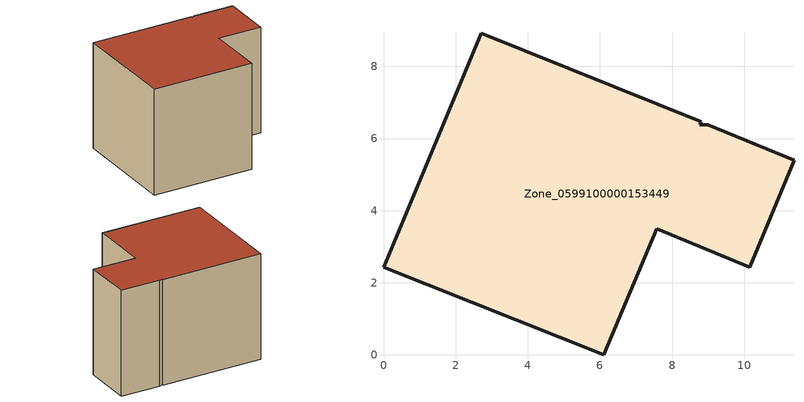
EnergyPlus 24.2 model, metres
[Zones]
Zone_0599100000153449
 floor ground (C_G): 8.99,6.39 11.38,5.4 10.15,2.43 7.58,3.5 6.11,0 0,2.43 2.71,8.92 8.8,6.46 8.77,6.38 z0
 wall outside (C_F): 2.71,8.92 0,2.43 6.11,0 7.58,3.5 10.15,2.43 11.38,5.4 8.99,6.39 8.77,6.38 8.8,6.46 2.71,8.92 z0:6.82
 roof outside (C_R): 8.99,6.39 8.77,6.38 8.8,6.46 2.71,8.92 0,2.43 6.11,0 7.58,3.5 10.15,2.43 11.38,5.4 z6.82
[BUILDING]
Pand.0599100000153449: North Axis=0; Terrain=City; Loads Convergence Tolerance Value=0.04; Temperature Convergence Tolerance Value=0.4; Solar Distribution=FullExterior; Maximum Number of Warmup Days=25; Minimum Number of Warmup Days=1
[Site:Location]
Rotterdam.The.Hague.AP_ZH_NLD Design_Conditions: Latitude=51.96; Longitude=4.45; Time Zone=1; Elevation=-4.5
[SITE:GROUNDTEMPERATURE:BUILDINGSURFACE]
18, 18, 18, 18, 18, 18, 18, 18, 18, 18, 18, 18
[MATERIAL] Thermal Absorptance=0.9; Solar Absorptance=0.7; Visible Absorptance=0.7
Name | Roughness | Thickness | Conductivity | Density | Specific Heat
G.TI.1965-1974 | MediumSmooth | 0.15 | 0.882353 | 540 | 1210
F.TI.1965-1974 | Rough | 0.3 | 0.697674 | 1920 | 840
R.TI.1965-1974 | MediumRough | 0.2 | 0.232558 | 1500 | 1000
[CONSTRUCTION]
C_G: G.TI.1965-1974
C_F: F.TI.1965-1974
C_R: R.TI.1965-1974
[ZONE]
Zone_0599100000153449: Type=1; Multiplier=1; Ceiling Height=Autocalculate; Volume=Autocalculate; Floor Area=autocalculate; Part of Total Floor Area=Yes
[ZONEINFILTRATION:DESIGNFLOWRATE]
Infil_Zone_0599100000153449: Zone or ZoneList or Space or SpaceList=Zone_0599100000153449; Schedule=AlwaysOn; Design Flow Rate Calculation Method=Flow/Area; Flow Rate per Floor Area=0.003; Constant Term Coefficient=1; Temperature Term Coefficient=0; Velocity Term Coefficient=0; Velocity Squared Term Coefficient=0
[HVACTEMPLATE:ZONE:IDEALLOADSAIRSYSTEM]
Zone_0599100000153449: Maximum Heating Supply Air Temperature=50; Minimum Cooling Supply Air Temperature=13; Maximum Heating Supply Air Humidity Ratio=0.0156; Minimum Cooling Supply Air Humidity Ratio=0.0077; Heating Limit=NoLimit; Cooling Limit=NoLimit; Dehumidification Control Type=ConstantSensibleHeatRatio; Cooling Sensible Heat Ratio=0.7; Dehumidification Setpoint=60; Humidification Control Type=None; Humidification Setpoint=30; Outdoor Air Method=None; Outdoor Air Flow Rate per Person=0.00944; Outdoor Air Flow Rate per Zone Floor Area=0; Outdoor Air Flow Rate per Zone=0; Demand Controlled Ventilation Type=None; Outdoor Air Economizer Type=NoEconomizer; Heat Recovery Type=None; Sensible Heat Recovery Effectiveness=0.7; Latent Heat Recovery Effectiveness=0.65
[ZONECONTROL:THERMOSTAT]
ThermostatControl_Zone_0599100000153449: Zone or ZoneList=Zone_0599100000153449; Control Type Schedule=DualSetpointControlType; Control 1=Thermostat_Zone_0599100000153449; Temperature Difference Between Cutout And Setpoint=0
[THERMOSTATSETPOINT:DUALSETPOINT]
Thermostat_Zone_0599100000153449: Heating Setpoint Temperature Schedule=HeatingSetpoint_Zone_0599100000153449; Cooling Setpoint Temperature Schedule=CoolingSetpoint_Zone_0599100000153449
[SCHEDULE:COMPACT]
HeatingSetpoint_Zone_0599100000153449: Through: 12/31, For: AllDays, Until: 24:00, 21
CoolingSetpoint_Zone_0599100000153449: Through: 12/31, For: AllDays, Until: 24:00, 24
DualSetpointControlType: Through: 12/31, For: AllDays, Until: 24:00, 4
AlwaysOn: Through: 12/31, For: AllDays, Until: 24:00, 1
